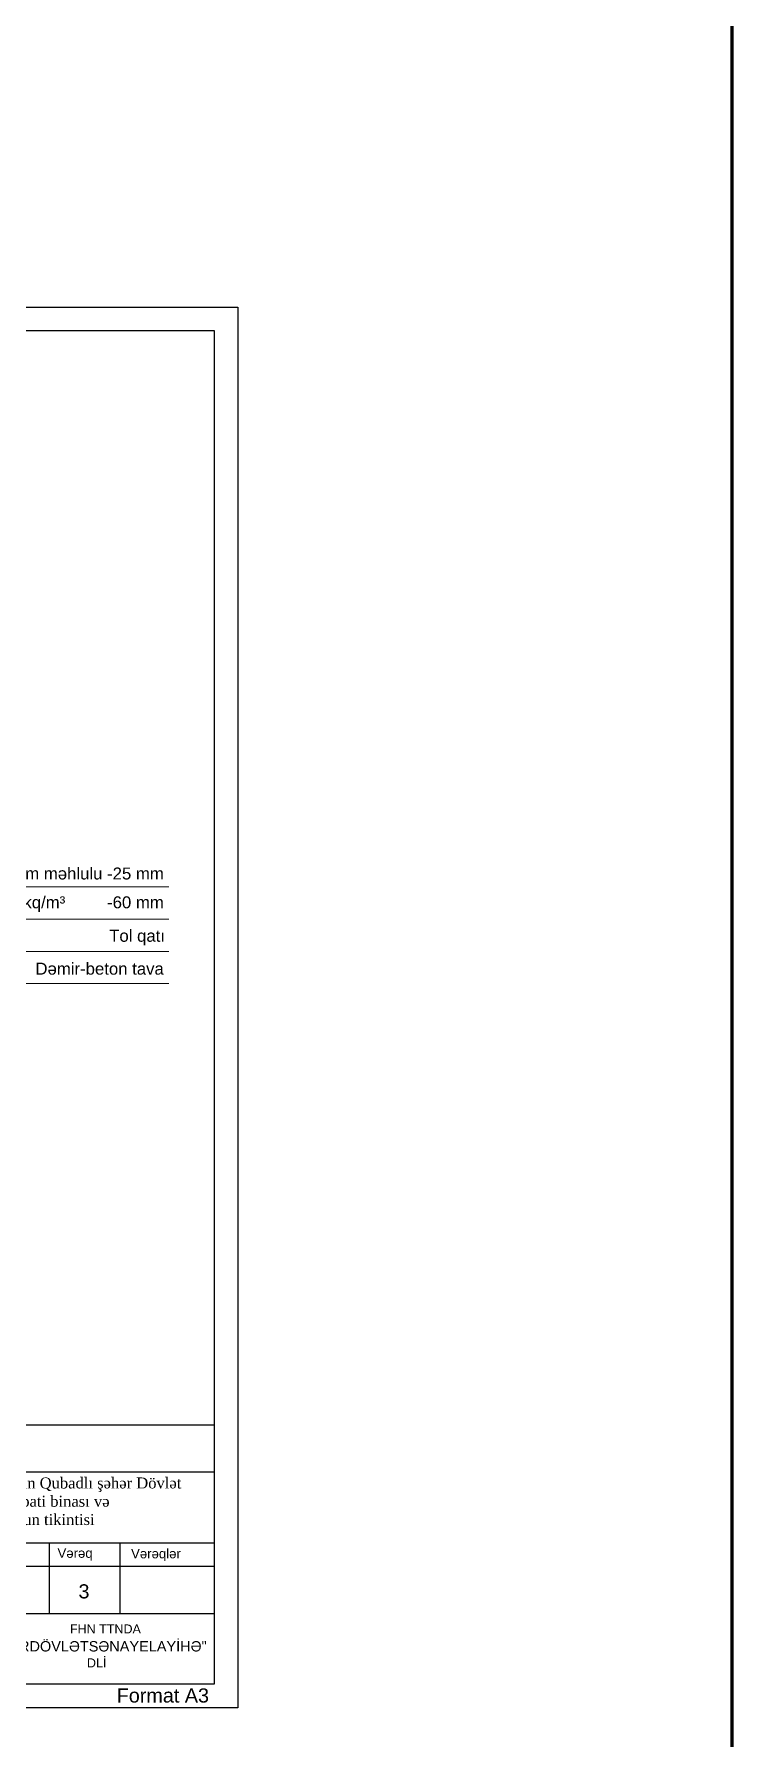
# Model space of a CAD drawing. Header units: millimetres. Extents: x 120281 to 1416367021, y -641565767 to 918373.
# Drawn here: x 1126264 to 1142049, y 796548 to 835109 of the extents above; entities that cross this region are included whole.
import ezdxf

# ---------------------------------------------------------------- set-up
doc = ezdxf.new("R2010")
doc.units = ezdxf.units.MM
for name, color, linetype, lineweight in [('перегородка', 130, 'Continuous', 20), ('размер', 90, 'Continuous', 40), ('размер 1', 6, 'Continuous', 15)]:
    doc.layers.add(name, color=color, linetype=linetype, lineweight=lineweight)
doc.styles.add('ARIAL', font='arial.ttf')
doc.styles.get("Standard").update_dxf_attribs({"font": 'arial.ttf'})

msp = doc.modelspace()

# ---------------------------------------------------------------- linework, layer by layer
at = {"color": 3, "lineweight": 106}
msp.add_lwpolyline([(1074032.97345, 917284.32713), (1142049.03488, 917284.32713), (1142049.03488, 605936.3661), (1074032.97345, 605936.3661)], close=True, dxfattribs=at)
at = {"layer": 'размер', "color": 0, "lineweight": 15}
for p, q in [((1121407.19666, 815820.88631, 0), (1129308.69599, 815820.88631, 0)), ((1121407.19666, 815090.79243, 0), (1129308.69599, 815090.79243, 0)), ((1121407.19666, 814361.2344, 0), (1129308.69599, 814361.2344, 0)), ((1121407.19666, 813631.67637, 0), (1129308.69599, 813631.67637, 0))]:
    msp.add_line(p, q, dxfattribs=at)
at = {"layer": 'размер', "color": 0, "lineweight": 30}
for p, q in [((1110616.22046, 803653.86879, 0), (1130338.43731, 803653.2025, 0)), ((1110616.22046, 802587.07463, 0), (1130338.43731, 802586.40834, 0)), ((1110616.22046, 800986.88339, 0), (1130338.43731, 800986.2171, 0)), ((1126604.65776, 800986.2171, 0), (1126604.65776, 799386.02586, 0)), ((1128204.849, 800986.2171, 0), (1128204.849, 799386.02586, 0)), ((1125004.46652, 800452.82002, 0), (1130338.43731, 800452.82002, 0)), ((1110616.22046, 799386.69216, 0), (1130338.43731, 799386.02586, 0))]:
    msp.add_line(p, q, dxfattribs=at)
at = {"layer": 'размер 1', "color": 0, "lineweight": 30, "elevation": 0}
for points in [[(1086066.47975, 828936.22404), (1130871.83439, 828936.22404), (1130871.83439, 797252.43755), (1086066.47975, 797252.43755)], [(1088200.06807, 828402.82696), (1130338.43731, 828402.82696), (1130338.43731, 797785.83463), (1088200.06807, 797785.83463)]]:
    msp.add_lwpolyline(points, close=True, dxfattribs=at)

# ---------------------------------------------------------------- texts
at = {"color": 0, "lineweight": 30, "attachment_point": 1, "style": 'ARIAL'}
for s, insert, char_height in [('V{ərəq}', (1126793.65662, 800857.42928, 0), 213.358832), ('V{ərəqlər}', (1128457.76005, 800845.96186, 0), 213.358832), ('{\\fArial|b0|i0|c238|p34;3}            ', (1127268.78097, 800044.84245, 0), 320.0382474), ('Format A3', (1128133.83486, 797690.55165, 0), 320.038247)]:
    msp.add_mtext(s, dxfattribs=dict(at, insert=insert, char_height=char_height))
for s, insert, char_height, width in [('               \\H1.1111x;       \\H0.95001x;FHN TTNDA', (1125378.5429, 799136.77135, 0), 192.0229484, 4755.012594), ('\\H1.1x;"AZƏRDÖVLƏTSƏNAYELAYİHƏ"\\P\\H0.90909x;                            \\H0.95x;DLİ', (1125141.71947, 798759.64122, 0), 213.3588316, 5258.8998512)]:
    msp.add_mtext(s, dxfattribs=dict(at, insert=insert, char_height=char_height, width=width))
at = {"layer": 'перегородка', "color": 0, "lineweight": 15, "insert": (1129198.17111, 816258.12521, 0), "char_height": 270.9786968, "attachment_point": 3, "style": 'ARIAL'}
msp.add_mtext('"100"  markalı sement-qum məhlulu -25 mm', dxfattribs=at)
at = {"layer": 'перегородка', "color": 0, "lineweight": 15, "width": 7183.6067958, "attachment_point": 3, "style": 'ARIAL'}
for s, insert, char_height in [('Keramzit çınqılı & =600 kq/m³         -60 mm', (1129198.17111, 815606.34627, 0), 270.9786968), ('Tol qatı', (1129225.31793, 814849.69037, 0), 270.978697), ('Dəmir-beton tava', (1129198.17111, 814105.54118, 0), 270.9786968)]:
    msp.add_mtext(s, dxfattribs=dict(at, insert=insert, char_height=char_height))
at = {"layer": 'перегородка', "color": 0, "insert": (1118769.22811, 802461.0685), "char_height": 248.08048206, "width": 10901.545913, "attachment_point": 1}
msp.add_mtext('\\pxqc;{\\fTimes New Roman|b0|i0|c0|p18;FHN\\fTimes New Roman|b0|i0|c238|p18;-nin Dövlət Yanğından Mühafizə xidmətinin \\fTimes New Roman|b0|i0|c0|p18;Qubadl\\fTimes New Roman|b0|i0|c238|p18;ı şəhər Dövlət Yanğından Mühafizə Hissəsinin İnzibati binası və \\P3 çıxışlı \\fTimes New Roman|b0|i0|c0|p18;Y\\fTimes New Roman|b0|i0|c238|p18;anğın\\fTimes New Roman|b0|i0|c0|p18;s\\fTimes New Roman|b0|i0|c238|p18;öndürmə deposunun tikintisi}', dxfattribs=at)

doc.saveas('drawing.dxf')
